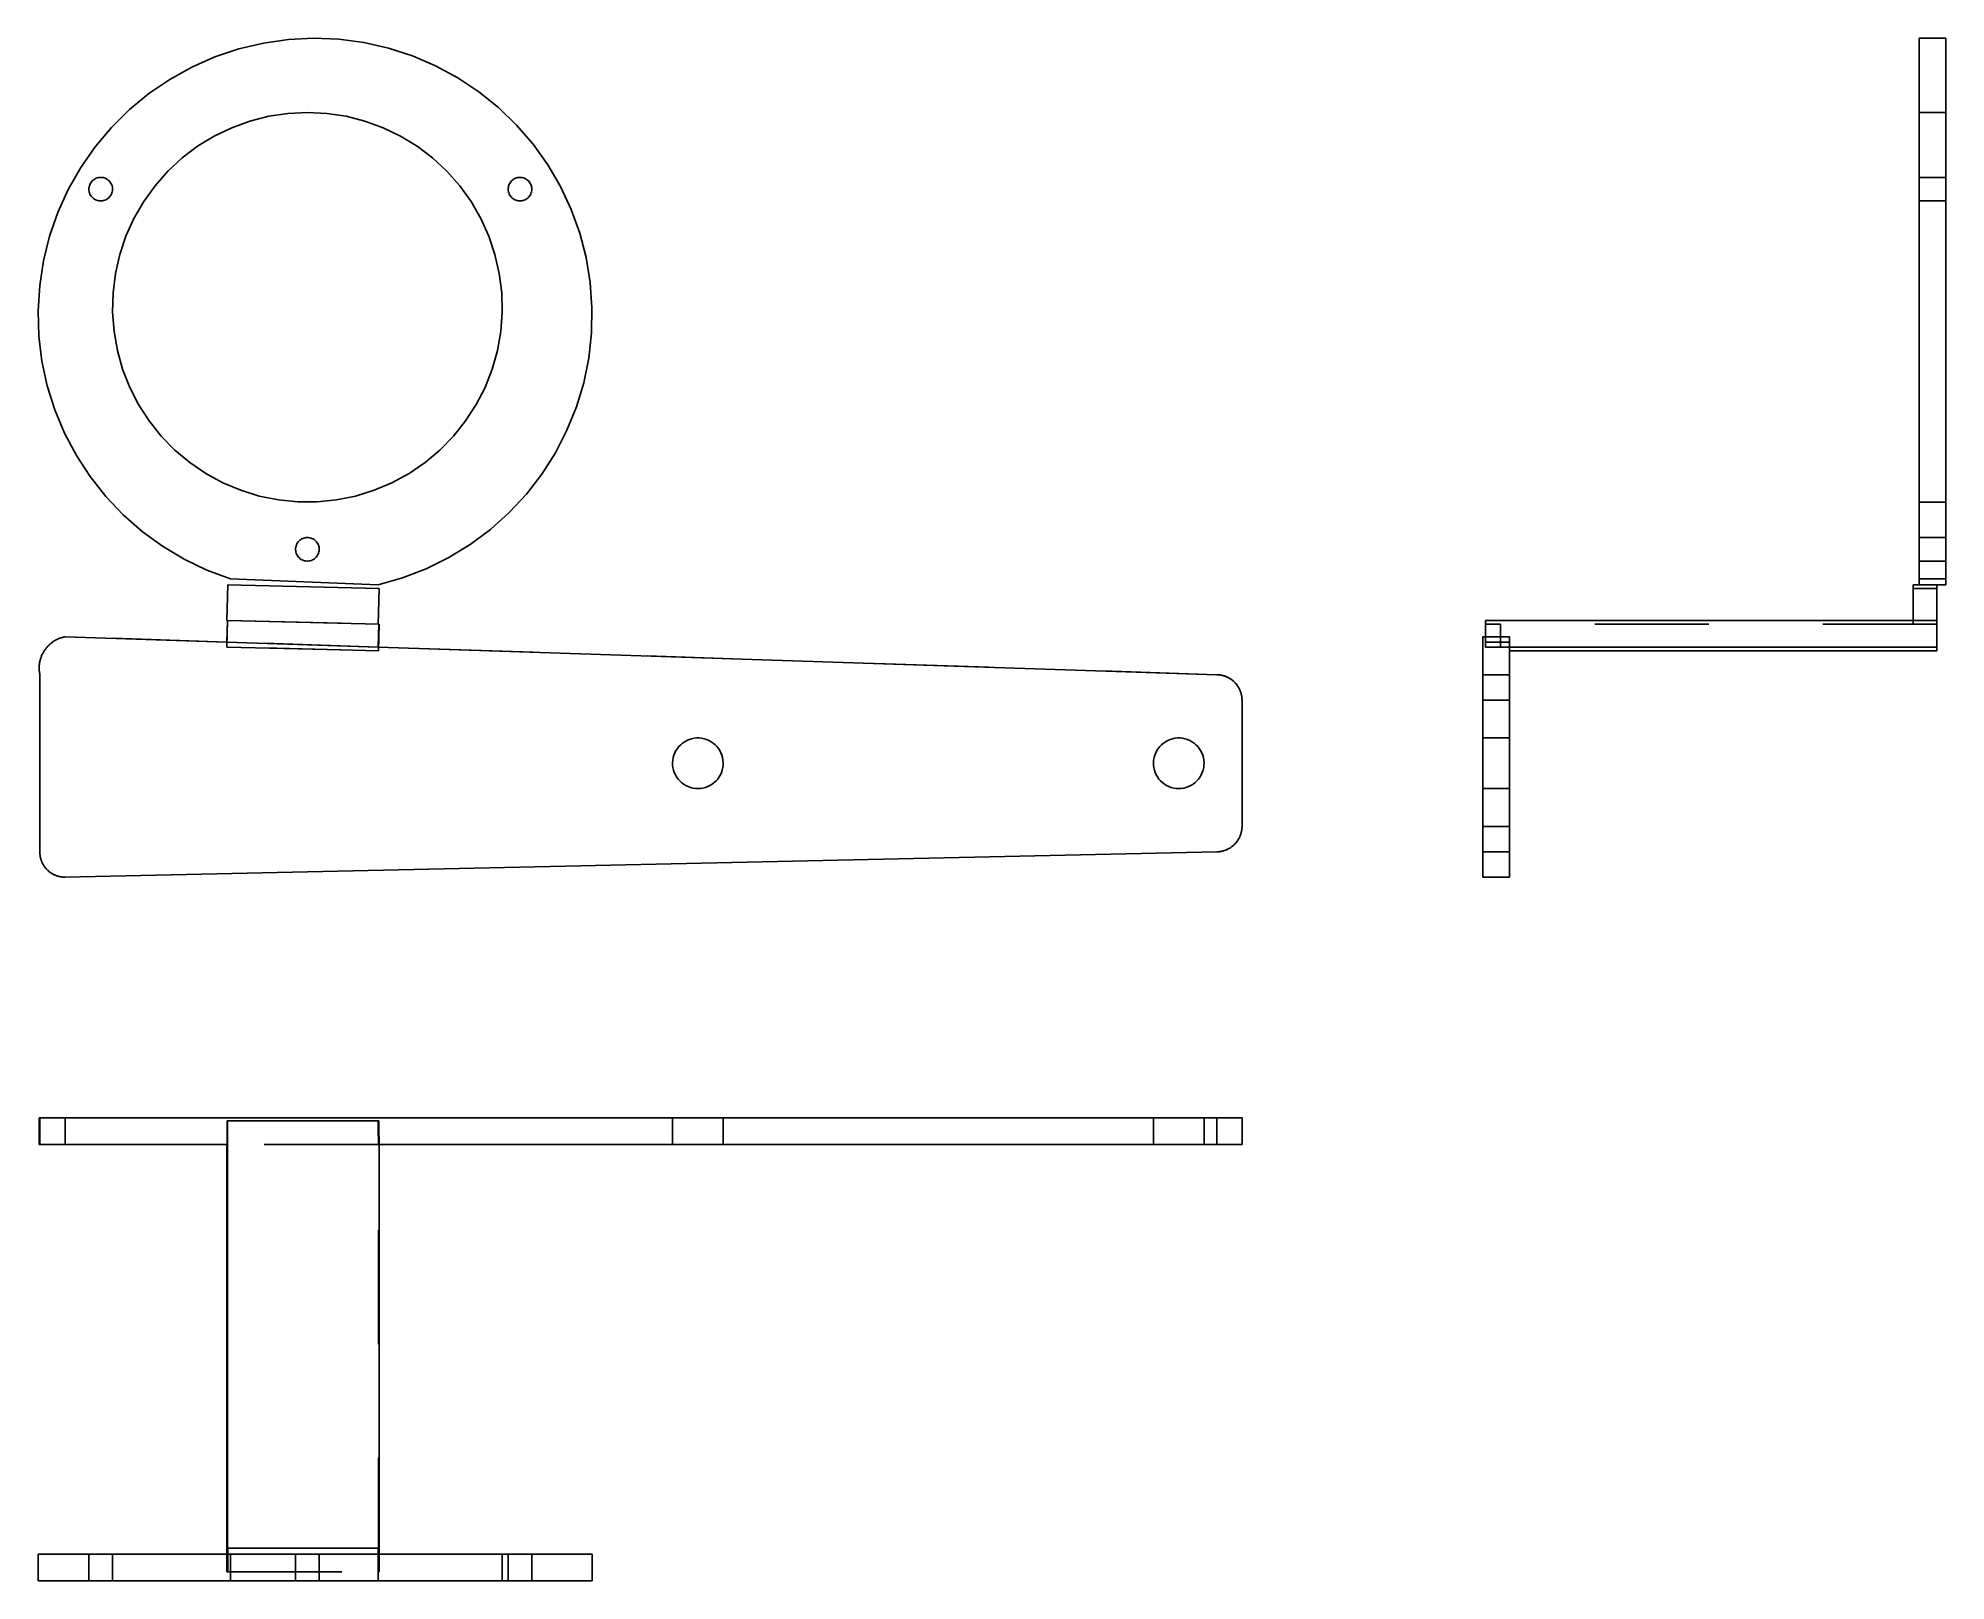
# Model space of a CAD drawing. Extents: x 0 to 1.67, y 0 to 1.35.
import ezdxf

# ---------------------------------------------------------------- set-up
doc = ezdxf.new("R2010")
doc.units = 0
doc.linetypes.add('HIDDEN', pattern=[0.052811, 0.035225, -0.017586])
for name, color, linetype in [('FRONT', 7, 'CONTINUOUS'), ('FRONT_HID', 7, 'HIDDEN'), ('LEFT', 7, 'CONTINUOUS'), ('LEFT_HID', 7, 'HIDDEN'), ('TOP', 7, 'CONTINUOUS'), ('TOP_HID', 7, 'HIDDEN')]:
    doc.layers.add(name, color=color, linetype=linetype)

msp = doc.modelspace()

# ---------------------------------------------------------------- linework, layer by layer
at = {"layer": 'FRONT'}
for p, q in [((0.155047, 1.337222), (0.176035, 1.344287)), ((0.176035, 1.344287), (0.19758, 1.349411)), ((0.19758, 1.349411), (0.219501, 1.352553)), ((0.219501, 1.352553), (0.241617, 1.353686)), ((0.241617, 1.353686), (0.263745, 1.352801)), ((0.263745, 1.352801), (0.285701, 1.349905)), ((0.285701, 1.349905), (0.307301, 1.345022)), ((0.307301, 1.345022), (0.328367, 1.338193)), ((0.115429, 1.317524), (0.134788, 1.328277)), ((0.134788, 1.328277), (0.155047, 1.337222)), ((0.328367, 1.338193), (0.348725, 1.329475)), ((0.348725, 1.329475), (0.368204, 1.31894)), ((0.097128, 1.305053), (0.115429, 1.317524)), ((0.368204, 1.31894), (0.386643, 1.306675)), ((0.386643, 1.306675), (0.403889, 1.292783)), ((0.064303, 1.275387), (0.080039, 1.290969)), ((0.080039, 1.290969), (0.097128, 1.305053)), ((0.403889, 1.292783), (0.419798, 1.277378)), ((0.050051, 1.258437), (0.064303, 1.275387)), ((0.154441, 1.267726), (0.169798, 1.275122)), ((0.169798, 1.275122), (0.185814, 1.280951)), ((0.185814, 1.280951), (0.202332, 1.285157)), ((0.202332, 1.285157), (0.219186, 1.287697)), ((0.219186, 1.287697), (0.236209, 1.288547)), ((0.236209, 1.288547), (0.253232, 1.287697)), ((0.253232, 1.287697), (0.270086, 1.285157)), ((0.270086, 1.285157), (0.286603, 1.280951)), ((0.286603, 1.280951), (0.30262, 1.275122)), ((0.30262, 1.275122), (0.317976, 1.267726)), ((0.419798, 1.277378), (0.43424, 1.260589)), ((0.037401, 1.24026), (0.050051, 1.258437)), ((0.126311, 1.248547), (0.139898, 1.258839)), ((0.139898, 1.258839), (0.154441, 1.267726)), ((0.317976, 1.267726), (0.33252, 1.258839)), ((0.33252, 1.258839), (0.346106, 1.248547)), ((0.43424, 1.260589), (0.447092, 1.242555)), ((0.026458, 1.221007), (0.037401, 1.24026)), ((0.113817, 1.236954), (0.126311, 1.248547)), ((0.346106, 1.248547), (0.358601, 1.236954)), ((0.447092, 1.242555), (0.45825, 1.223426)), ((0.044518, 1.220937), (0.044544, 1.221969)), ((0.044544, 1.221969), (0.044672, 1.222994)), ((0.044672, 1.222994), (0.044902, 1.224001)), ((0.044902, 1.224001), (0.045231, 1.22498)), ((0.045231, 1.22498), (0.045656, 1.225922)), ((0.045656, 1.225922), (0.046172, 1.226817)), ((0.046172, 1.226817), (0.046775, 1.227655)), ((0.046775, 1.227655), (0.047459, 1.22843)), ((0.047459, 1.22843), (0.048216, 1.229133)), ((0.048216, 1.229133), (0.049039, 1.229756)), ((0.049039, 1.229756), (0.049921, 1.230295)), ((0.049921, 1.230295), (0.050852, 1.230743)), ((0.050852, 1.230743), (0.051822, 1.231096)), ((0.051822, 1.231096), (0.052823, 1.231351)), ((0.052823, 1.231351), (0.053845, 1.231505)), ((0.053845, 1.231505), (0.054876, 1.231557)), ((0.054876, 1.231557), (0.055908, 1.231505)), ((0.055908, 1.231505), (0.05693, 1.231351)), ((0.05693, 1.231351), (0.057931, 1.231096)), ((0.057931, 1.231096), (0.058901, 1.230743)), ((0.058901, 1.230743), (0.059832, 1.230295)), ((0.059832, 1.230295), (0.060713, 1.229756)), ((0.060713, 1.229756), (0.061537, 1.229133)), ((0.061537, 1.229133), (0.062294, 1.22843)), ((0.062294, 1.22843), (0.062978, 1.227655)), ((0.062978, 1.227655), (0.063581, 1.226817)), ((0.063581, 1.226817), (0.064097, 1.225922)), ((0.064097, 1.225922), (0.064522, 1.22498)), ((0.064522, 1.22498), (0.064851, 1.224001)), ((0.064851, 1.224001), (0.065081, 1.222994)), ((0.065081, 1.222994), (0.065209, 1.221969)), ((0.065209, 1.221969), (0.065235, 1.220937)), ((0.092589, 1.210336), (0.102539, 1.224175)), ((0.102539, 1.224175), (0.113817, 1.236954)), ((0.358601, 1.236954), (0.369879, 1.224175)), ((0.369879, 1.224175), (0.379828, 1.210336)), ((0.412363, 1.220937), (0.412389, 1.221969)), ((0.412389, 1.221969), (0.412517, 1.222994)), ((0.412517, 1.222994), (0.412747, 1.224001)), ((0.412747, 1.224001), (0.413076, 1.22498)), ((0.413076, 1.22498), (0.413501, 1.225922)), ((0.413501, 1.225922), (0.414018, 1.226817)), ((0.414018, 1.226817), (0.414621, 1.227655)), ((0.414621, 1.227655), (0.415304, 1.22843)), ((0.415304, 1.22843), (0.416061, 1.229133)), ((0.416061, 1.229133), (0.416885, 1.229756)), ((0.416885, 1.229756), (0.417766, 1.230295)), ((0.417766, 1.230295), (0.418697, 1.230743)), ((0.418697, 1.230743), (0.419668, 1.231096)), ((0.419668, 1.231096), (0.420669, 1.231351)), ((0.420669, 1.231351), (0.42169, 1.231505)), ((0.42169, 1.231505), (0.422722, 1.231557)), ((0.422722, 1.231557), (0.423754, 1.231505)), ((0.423754, 1.231505), (0.424775, 1.231351)), ((0.424775, 1.231351), (0.425776, 1.231096)), ((0.425776, 1.231096), (0.426747, 1.230743)), ((0.426747, 1.230743), (0.427677, 1.230295)), ((0.427677, 1.230295), (0.428559, 1.229756)), ((0.428559, 1.229756), (0.429382, 1.229133)), ((0.429382, 1.229133), (0.43014, 1.22843)), ((0.43014, 1.22843), (0.430823, 1.227655)), ((0.430823, 1.227655), (0.431426, 1.226817)), ((0.431426, 1.226817), (0.431943, 1.225922)), ((0.431943, 1.225922), (0.432367, 1.22498)), ((0.432367, 1.22498), (0.432696, 1.224001)), ((0.432696, 1.224001), (0.432926, 1.222994)), ((0.432926, 1.222994), (0.433055, 1.221969)), ((0.433055, 1.221969), (0.43308, 1.220937)), ((0.45825, 1.223426), (0.46762, 1.20336)), ((0.017314, 1.200837), (0.026458, 1.221007)), ((0.044595, 1.219906), (0.044518, 1.220937)), ((0.044774, 1.218889), (0.044595, 1.219906)), ((0.045054, 1.217895), (0.044774, 1.218889)), ((0.045432, 1.216933), (0.045054, 1.217895)), ((0.045903, 1.216014), (0.045432, 1.216933)), ((0.046463, 1.215146), (0.045903, 1.216014)), ((0.047107, 1.214339), (0.046463, 1.215146)), ((0.047829, 1.213599), (0.047107, 1.214339)), ((0.04862, 1.212935), (0.047829, 1.213599)), ((0.049473, 1.212353), (0.04862, 1.212935)), ((0.050381, 1.211859), (0.049473, 1.212353)), ((0.051332, 1.211458), (0.050381, 1.211859)), ((0.05232, 1.211153), (0.051332, 1.211458)), ((0.053332, 1.210949), (0.05232, 1.211153)), ((0.05436, 1.210846), (0.053332, 1.210949)), ((0.055393, 1.210846), (0.05436, 1.210846)), ((0.056421, 1.210949), (0.055393, 1.210846)), ((0.057433, 1.211153), (0.056421, 1.210949)), ((0.05842, 1.211458), (0.057433, 1.211153)), ((0.059372, 1.211859), (0.05842, 1.211458)), ((0.060279, 1.212353), (0.059372, 1.211859)), ((0.061133, 1.212935), (0.060279, 1.212353)), ((0.061924, 1.213599), (0.061133, 1.212935)), ((0.062646, 1.214339), (0.061924, 1.213599)), ((0.06329, 1.215146), (0.062646, 1.214339)), ((0.06385, 1.216014), (0.06329, 1.215146)), ((0.064321, 1.216933), (0.06385, 1.216014)), ((0.064699, 1.217895), (0.064321, 1.216933)), ((0.064978, 1.218889), (0.064699, 1.217895)), ((0.065158, 1.219906), (0.064978, 1.218889)), ((0.065235, 1.220937), (0.065158, 1.219906)), ((0.084067, 1.195575), (0.092589, 1.210336)), ((0.379828, 1.210336), (0.38835, 1.195575)), ((0.41244, 1.219906), (0.412363, 1.220937)), ((0.41262, 1.218889), (0.41244, 1.219906)), ((0.4129, 1.217895), (0.41262, 1.218889)), ((0.413277, 1.216933), (0.4129, 1.217895)), ((0.413748, 1.216014), (0.413277, 1.216933)), ((0.414309, 1.215146), (0.413748, 1.216014)), ((0.414953, 1.214339), (0.414309, 1.215146)), ((0.415674, 1.213599), (0.414953, 1.214339)), ((0.416465, 1.212935), (0.415674, 1.213599)), ((0.417319, 1.212353), (0.416465, 1.212935)), ((0.418226, 1.211859), (0.417319, 1.212353)), ((0.419178, 1.211458), (0.418226, 1.211859)), ((0.420165, 1.211153), (0.419178, 1.211458)), ((0.421177, 1.210949), (0.420165, 1.211153)), ((0.422205, 1.210846), (0.421177, 1.210949)), ((0.423238, 1.210846), (0.422205, 1.210846)), ((0.424266, 1.210949), (0.423238, 1.210846)), ((0.425279, 1.211153), (0.424266, 1.210949)), ((0.426266, 1.211458), (0.425279, 1.211153)), ((0.427218, 1.211859), (0.426266, 1.211458)), ((0.428125, 1.212353), (0.427218, 1.211859)), ((0.428978, 1.212935), (0.428125, 1.212353)), ((0.42977, 1.213599), (0.428978, 1.212935)), ((0.430491, 1.214339), (0.42977, 1.213599)), ((0.431135, 1.215146), (0.430491, 1.214339)), ((0.431695, 1.216014), (0.431135, 1.215146)), ((0.432167, 1.216933), (0.431695, 1.216014)), ((0.432544, 1.217895), (0.432167, 1.216933)), ((0.432824, 1.218889), (0.432544, 1.217895)), ((0.433003, 1.219906), (0.432824, 1.218889)), ((0.43308, 1.220937), (0.433003, 1.219906)), ((0.010043, 1.179919), (0.017314, 1.200837)), ((0.077057, 1.180039), (0.084067, 1.195575)), ((0.38835, 1.195575), (0.395361, 1.180039)), ((0.46762, 1.20336), (0.475124, 1.182525)), ((0.004707, 1.158426), (0.010043, 1.179919)), ((0.071628, 1.163882), (0.077057, 1.180039)), ((0.395361, 1.180039), (0.400789, 1.163882)), ((0.475124, 1.182525), (0.4807, 1.161093)), ((0.00135, 1.136537), (0.004707, 1.158426)), ((0.067836, 1.147265), (0.071628, 1.163882)), ((0.400789, 1.163882), (0.404582, 1.147265)), ((0.4807, 1.161093), (0.484303, 1.139242)), ((0.065716, 1.130353), (0.067836, 1.147265)), ((0.404582, 1.147265), (0.406701, 1.130353)), ((0.484303, 1.139242), (0.485901, 1.117155)), ((0, 1.114432), (0.00135, 1.136537)), ((0.065291, 1.113314), (0.065716, 1.130353)), ((0.406701, 1.130353), (0.407126, 1.113314)), ((0.000667, 1.092297), (0, 1.114432)), ((0.066565, 1.096317), (0.065291, 1.113314)), ((0.407126, 1.113314), (0.405852, 1.096317)), ((0.485901, 1.117155), (0.485481, 1.095013)), ((0.003347, 1.070314), (0.000667, 1.092297)), ((0.069525, 1.079532), (0.066565, 1.096317)), ((0.405852, 1.096317), (0.402892, 1.079532)), ((0.485481, 1.095013), (0.483048, 1.073002)), ((0.074141, 1.063125), (0.069525, 1.079532)), ((0.402892, 1.079532), (0.398276, 1.063125)), ((0.483048, 1.073002), (0.478621, 1.051303)), ((0.008017, 1.048667), (0.003347, 1.070314)), ((0.080368, 1.047259), (0.074141, 1.063125)), ((0.398276, 1.063125), (0.392049, 1.047259)), ((0.014639, 1.027534), (0.008017, 1.048667)), ((0.088144, 1.032091), (0.080368, 1.047259)), ((0.392049, 1.047259), (0.384273, 1.032091)), ((0.478621, 1.051303), (0.472237, 1.030098)), ((0.023156, 1.007092), (0.014639, 1.027534)), ((0.097391, 1.017774), (0.088144, 1.032091)), ((0.384273, 1.032091), (0.375026, 1.017774)), ((0.472237, 1.030098), (0.463949, 1.009562)), ((0.033499, 0.987511), (0.023156, 1.007092)), ((0.108018, 1.004448), (0.097391, 1.017774)), ((0.119919, 0.992246), (0.108018, 1.004448)), ((0.364399, 1.004448), (0.352498, 0.992246)), ((0.375026, 1.017774), (0.364399, 1.004448)), ((0.463949, 1.009562), (0.453826, 0.989866)), ((0.045582, 0.968952), (0.033499, 0.987511)), ((0.132976, 0.98129), (0.119919, 0.992246)), ((0.352498, 0.992246), (0.339441, 0.98129)), ((0.453826, 0.989866), (0.441951, 0.971173)), ((0.147059, 0.971689), (0.132976, 0.98129)), ((0.162027, 0.963537), (0.147059, 0.971689)), ((0.325359, 0.971689), (0.31039, 0.963537)), ((0.339441, 0.98129), (0.325359, 0.971689)), ((0.441951, 0.971173), (0.428425, 0.953638)), ((0.059304, 0.95157), (0.045582, 0.968952)), ((0.177733, 0.956917), (0.162027, 0.963537)), ((0.19402, 0.951893), (0.177733, 0.956917)), ((0.294684, 0.956917), (0.278397, 0.951893)), ((0.31039, 0.963537), (0.294684, 0.956917)), ((0.074552, 0.93551), (0.059304, 0.95157)), ((0.210727, 0.948516), (0.19402, 0.951893)), ((0.227687, 0.946819), (0.210727, 0.948516)), ((0.244731, 0.946819), (0.227687, 0.946819)), ((0.26169, 0.948516), (0.244731, 0.946819)), ((0.278397, 0.951893), (0.26169, 0.948516)), ((0.413358, 0.937408), (0.396876, 0.922617)), ((0.428425, 0.953638), (0.413358, 0.937408)), ((0.091198, 0.920904), (0.074552, 0.93551)), ((0.109105, 0.907875), (0.091198, 0.920904)), ((0.396876, 0.922617), (0.379117, 0.909388)), ((0.128124, 0.89653), (0.109105, 0.907875)), ((0.22585, 0.9049), (0.225876, 0.905933)), ((0.225927, 0.90387), (0.22585, 0.9049)), ((0.225876, 0.905933), (0.226004, 0.906958)), ((0.226107, 0.902853), (0.225927, 0.90387)), ((0.226004, 0.906958), (0.226234, 0.907965)), ((0.226234, 0.907965), (0.226563, 0.908944)), ((0.226563, 0.908944), (0.226988, 0.909886)), ((0.226988, 0.909886), (0.227504, 0.91078)), ((0.227504, 0.91078), (0.228107, 0.911619)), ((0.228107, 0.911619), (0.228791, 0.912394)), ((0.228791, 0.912394), (0.229548, 0.913096)), ((0.229548, 0.913096), (0.230372, 0.91372)), ((0.230372, 0.91372), (0.231253, 0.914259)), ((0.231253, 0.914259), (0.232184, 0.914707)), ((0.232184, 0.914707), (0.233154, 0.91506)), ((0.233154, 0.91506), (0.234156, 0.915315)), ((0.234156, 0.915315), (0.235177, 0.915469)), ((0.235177, 0.915469), (0.236209, 0.915521)), ((0.236209, 0.915521), (0.23724, 0.915469)), ((0.23724, 0.915469), (0.238262, 0.915315)), ((0.238262, 0.915315), (0.239263, 0.91506)), ((0.239263, 0.91506), (0.240234, 0.914707)), ((0.240234, 0.914707), (0.241164, 0.914259)), ((0.241164, 0.914259), (0.242046, 0.91372)), ((0.242046, 0.91372), (0.242869, 0.913096)), ((0.242869, 0.913096), (0.243626, 0.912394)), ((0.243626, 0.912394), (0.24431, 0.911619)), ((0.24431, 0.911619), (0.244913, 0.91078)), ((0.244913, 0.91078), (0.245429, 0.909886)), ((0.245429, 0.909886), (0.245854, 0.908944)), ((0.245854, 0.908944), (0.246183, 0.907965)), ((0.246183, 0.907965), (0.246413, 0.906958)), ((0.24649, 0.90387), (0.246311, 0.902853)), ((0.246413, 0.906958), (0.246542, 0.905933)), ((0.246567, 0.9049), (0.24649, 0.90387)), ((0.246542, 0.905933), (0.246567, 0.9049)), ((0.379117, 0.909388), (0.360226, 0.89783)), ((0.148096, 0.886963), (0.128124, 0.89653)), ((0.226386, 0.901859), (0.226107, 0.902853)), ((0.226764, 0.900897), (0.226386, 0.901859)), ((0.227235, 0.899978), (0.226764, 0.900897)), ((0.227795, 0.89911), (0.227235, 0.899978)), ((0.22844, 0.898302), (0.227795, 0.89911)), ((0.229161, 0.897563), (0.22844, 0.898302)), ((0.229952, 0.896899), (0.229161, 0.897563)), ((0.230806, 0.896317), (0.229952, 0.896899)), ((0.231713, 0.895823), (0.230806, 0.896317)), ((0.232665, 0.895422), (0.231713, 0.895823)), ((0.233652, 0.895117), (0.232665, 0.895422)), ((0.234664, 0.894913), (0.233652, 0.895117)), ((0.235692, 0.89481), (0.234664, 0.894913)), ((0.236725, 0.89481), (0.235692, 0.89481)), ((0.237753, 0.894913), (0.236725, 0.89481)), ((0.238766, 0.895117), (0.237753, 0.894913)), ((0.239753, 0.895422), (0.238766, 0.895117)), ((0.240705, 0.895823), (0.239753, 0.895422)), ((0.241612, 0.896317), (0.240705, 0.895823)), ((0.242465, 0.896899), (0.241612, 0.896317)), ((0.243257, 0.897563), (0.242465, 0.896899)), ((0.243978, 0.898302), (0.243257, 0.897563)), ((0.244622, 0.89911), (0.243978, 0.898302)), ((0.245182, 0.899978), (0.244622, 0.89911)), ((0.245654, 0.900897), (0.245182, 0.899978)), ((0.246031, 0.901859), (0.245654, 0.900897)), ((0.246311, 0.902853), (0.246031, 0.901859)), ((0.340362, 0.88804), (0.31969, 0.880099)), ((0.360226, 0.89783), (0.340362, 0.88804)), ((0.168857, 0.879254), (0.148096, 0.886963)), ((0.165567, 0.842823), (0.166334, 0.874064)), ((0.299107, 0.870804), (0.166334, 0.874064)), ((0.29838, 0.874073), (0.168857, 0.879254)), ((0.29834, 0.839571), (0.299107, 0.870804)), ((0.31969, 0.880099), (0.29838, 0.874073)), ((0.166142, 0.842809), (0.165567, 0.842823)), ((0.165674, 0.823752), (0.166142, 0.842816)), ((0.298915, 0.839557), (0.166142, 0.842816)), ((0.298419, 0.819375), (0.298915, 0.839557)), ((0.298584, 0.81937), (0.299079, 0.839553)), ((0.299079, 0.839553), (0.298915, 0.839557)), ((0.008935, 0.820571), (0.008445, 0.82006)), ((0.009439, 0.821069), (0.008935, 0.820571)), ((0.009954, 0.821554), (0.009439, 0.821069)), ((0.010482, 0.822026), (0.009954, 0.821554)), ((0.011022, 0.822485), (0.010482, 0.822026)), ((0.011573, 0.822929), (0.011022, 0.822485)), ((0.012135, 0.82336), (0.011573, 0.822929)), ((0.012708, 0.823776), (0.012135, 0.82336)), ((0.013291, 0.824178), (0.012708, 0.823776)), ((0.013885, 0.824564), (0.013291, 0.824178)), ((0.014487, 0.824936), (0.013885, 0.824564)), ((0.015099, 0.825292), (0.014487, 0.824936)), ((0.01572, 0.825632), (0.015099, 0.825292)), ((0.01635, 0.825957), (0.01572, 0.825632)), ((0.016987, 0.826266), (0.01635, 0.825957)), ((0.017632, 0.826558), (0.016987, 0.826266)), ((0.018284, 0.826834), (0.017632, 0.826558)), ((0.018943, 0.827093), (0.018284, 0.826834)), ((0.019608, 0.827336), (0.018943, 0.827093)), ((0.020279, 0.827562), (0.019608, 0.827336)), ((0.020956, 0.82777), (0.020279, 0.827562)), ((0.021637, 0.827962), (0.020956, 0.82777)), ((0.022324, 0.828136), (0.021637, 0.827962)), ((0.023014, 0.828293), (0.022324, 0.828136)), ((0.023709, 0.828432), (0.023014, 0.828293)), ((1.033988, 0.795126), (0.023709, 0.828432)), ((0.001016, 0.803576), (0.000959, 0.802871)), ((0.001092, 0.804281), (0.001016, 0.803576)), ((0.001185, 0.804982), (0.001092, 0.804281)), ((0.001296, 0.805682), (0.001185, 0.804982)), ((0.001425, 0.806378), (0.001296, 0.805682)), ((0.001571, 0.807071), (0.001425, 0.806378)), ((0.001735, 0.80776), (0.001571, 0.807071)), ((0.001916, 0.808444), (0.001735, 0.80776)), ((0.002115, 0.809124), (0.001916, 0.808444)), ((0.002331, 0.809798), (0.002115, 0.809124)), ((0.002563, 0.810467), (0.002331, 0.809798)), ((0.002813, 0.81113), (0.002563, 0.810467)), ((0.003079, 0.811786), (0.002813, 0.81113)), ((0.003362, 0.812435), (0.003079, 0.811786)), ((0.003661, 0.813077), (0.003362, 0.812435)), ((0.003976, 0.813711), (0.003661, 0.813077)), ((0.004307, 0.814337), (0.003976, 0.813711)), ((0.004654, 0.814954), (0.004307, 0.814337)), ((0.005017, 0.815563), (0.004654, 0.814954)), ((0.005394, 0.816162), (0.005017, 0.815563)), ((0.005787, 0.816751), (0.005394, 0.816162)), ((0.006195, 0.81733), (0.005787, 0.816751)), ((0.006617, 0.817898), (0.006195, 0.81733)), ((0.007053, 0.818456), (0.006617, 0.817898)), ((0.007503, 0.819002), (0.007053, 0.818456)), ((0.007967, 0.819537), (0.007503, 0.819002)), ((0.008445, 0.82006), (0.007967, 0.819537)), ((0.000897, 0.801456), (0.000893, 0.800748)), ((0.000893, 0.800748), (0.000907, 0.80004)), ((0.000919, 0.802164), (0.000897, 0.801456)), ((0.000907, 0.80004), (0.000939, 0.799333)), ((0.000959, 0.802871), (0.000919, 0.802164)), ((0.000939, 0.799333), (0.000989, 0.798626)), ((0.000989, 0.798626), (0.001056, 0.797921)), ((0.001056, 0.797921), (0.001142, 0.797218)), ((0.001142, 0.797218), (0.001245, 0.796518)), ((0.001245, 0.796518), (0.001366, 0.79582)), ((0.001366, 0.79582), (0.001505, 0.795126)), ((0.001505, 0.795126), (0.001505, 0.639698)), ((1.03454, 0.795112), (1.033988, 0.795126)), ((1.035091, 0.795085), (1.03454, 0.795112)), ((1.035641, 0.795045), (1.035091, 0.795085)), ((1.03619, 0.794991), (1.035641, 0.795045)), ((1.036738, 0.794923), (1.03619, 0.794991)), ((1.037284, 0.794842), (1.036738, 0.794923)), ((1.037827, 0.794748), (1.037284, 0.794842)), ((1.038369, 0.79464), (1.037827, 0.794748)), ((1.038907, 0.794519), (1.038369, 0.79464)), ((1.039442, 0.794385), (1.038907, 0.794519)), ((1.039974, 0.794238), (1.039442, 0.794385)), ((1.040502, 0.794078), (1.039974, 0.794238)), ((1.041026, 0.793905), (1.040502, 0.794078)), ((1.041545, 0.793719), (1.041026, 0.793905)), ((1.04206, 0.79352), (1.041545, 0.793719)), ((1.04257, 0.793309), (1.04206, 0.79352)), ((1.043074, 0.793085), (1.04257, 0.793309)), ((1.043573, 0.79285), (1.043074, 0.793085)), ((1.044066, 0.792601), (1.043573, 0.79285)), ((1.044553, 0.792341), (1.044066, 0.792601)), ((1.045033, 0.792069), (1.044553, 0.792341)), ((1.045506, 0.791786), (1.045033, 0.792069)), ((1.045972, 0.791491), (1.045506, 0.791786)), ((1.046431, 0.791184), (1.045972, 0.791491)), ((1.046882, 0.790866), (1.046431, 0.791184)), ((1.047325, 0.790538), (1.046882, 0.790866)), ((1.04776, 0.790198), (1.047325, 0.790538)), ((1.048187, 0.789848), (1.04776, 0.790198)), ((1.048605, 0.789488), (1.048187, 0.789848)), ((1.049013, 0.789117), (1.048605, 0.789488)), ((1.049413, 0.788737), (1.049013, 0.789117)), ((1.049803, 0.788347), (1.049413, 0.788737)), ((1.050184, 0.787947), (1.049803, 0.788347)), ((1.050554, 0.787538), (1.050184, 0.787947)), ((1.050915, 0.78712), (1.050554, 0.787538)), ((1.051265, 0.786694), (1.050915, 0.78712)), ((1.051604, 0.786259), (1.051265, 0.786694)), ((1.051933, 0.785816), (1.051604, 0.786259)), ((1.05225, 0.785364), (1.051933, 0.785816)), ((1.052557, 0.784906), (1.05225, 0.785364)), ((1.052852, 0.78444), (1.052557, 0.784906)), ((1.053136, 0.783966), (1.052852, 0.78444)), ((1.053408, 0.783486), (1.053136, 0.783966)), ((1.053668, 0.783), (1.053408, 0.783486)), ((1.053916, 0.782507), (1.053668, 0.783)), ((1.054152, 0.782008), (1.053916, 0.782507)), ((1.054375, 0.781504), (1.054152, 0.782008)), ((1.054587, 0.780994), (1.054375, 0.781504)), ((1.054785, 0.780479), (1.054587, 0.780994)), ((1.054971, 0.779959), (1.054785, 0.780479)), ((1.055144, 0.779436), (1.054971, 0.779959)), ((1.055304, 0.778908), (1.055144, 0.779436)), ((1.055451, 0.778376), (1.055304, 0.778908)), ((1.055586, 0.777841), (1.055451, 0.778376)), ((1.055706, 0.777302), (1.055586, 0.777841)), ((1.055814, 0.776761), (1.055706, 0.777302)), ((1.055908, 0.776217), (1.055814, 0.776761)), ((1.055989, 0.775672), (1.055908, 0.776217)), ((1.056057, 0.775124), (1.055989, 0.775672)), ((1.056111, 0.774575), (1.056057, 0.775124)), ((1.056152, 0.774025), (1.056111, 0.774575)), ((1.056179, 0.773473), (1.056152, 0.774025)), ((1.056192, 0.772922), (1.056179, 0.773473)), ((1.056192, 0.661902), (1.056192, 0.772922)), ((0.569173, 0.737417), (0.567229, 0.736358)), ((0.571213, 0.738277), (0.569173, 0.737417)), ((0.573328, 0.738929), (0.571213, 0.738277)), ((0.575498, 0.739368), (0.573328, 0.738929)), ((0.577701, 0.739588), (0.575498, 0.739368)), ((0.579914, 0.739588), (0.577701, 0.739588)), ((0.582117, 0.739368), (0.579914, 0.739588)), ((0.584286, 0.738929), (0.582117, 0.739368)), ((0.586402, 0.738277), (0.584286, 0.738929)), ((0.588441, 0.737417), (0.586402, 0.738277)), ((0.590385, 0.736358), (0.588441, 0.737417)), ((0.991048, 0.737417), (0.989104, 0.736358)), ((0.993088, 0.738277), (0.991048, 0.737417)), ((0.995203, 0.738929), (0.993088, 0.738277)), ((0.997373, 0.739368), (0.995203, 0.738929)), ((0.999576, 0.739588), (0.997373, 0.739368)), ((1.001789, 0.739588), (0.999576, 0.739588)), ((1.003992, 0.739368), (1.001789, 0.739588)), ((1.006161, 0.738929), (1.003992, 0.739368)), ((1.008277, 0.738277), (1.006161, 0.738929)), ((1.010316, 0.737417), (1.008277, 0.738277)), ((1.01226, 0.736358), (1.010316, 0.737417)), ((0.556776, 0.720173), (0.55661, 0.717966)), ((0.55716, 0.722353), (0.556776, 0.720173)), ((0.55776, 0.724484), (0.55716, 0.722353)), ((0.558568, 0.726544), (0.55776, 0.724484)), ((0.559578, 0.728514), (0.558568, 0.726544)), ((0.560779, 0.730373), (0.559578, 0.728514)), ((0.562159, 0.732104), (0.560779, 0.730373)), ((0.563705, 0.733689), (0.562159, 0.732104)), ((0.565401, 0.735111), (0.563705, 0.733689)), ((0.567229, 0.736358), (0.565401, 0.735111)), ((0.592214, 0.735111), (0.590385, 0.736358)), ((0.59391, 0.733689), (0.592214, 0.735111)), ((0.595455, 0.732104), (0.59391, 0.733689)), ((0.596836, 0.730373), (0.595455, 0.732104)), ((0.598037, 0.728514), (0.596836, 0.730373)), ((0.599046, 0.726544), (0.598037, 0.728514)), ((0.599855, 0.724484), (0.599046, 0.726544)), ((0.600455, 0.722353), (0.599855, 0.724484)), ((0.600839, 0.720173), (0.600455, 0.722353)), ((0.601004, 0.717966), (0.600839, 0.720173)), ((0.978651, 0.720173), (0.978485, 0.717966)), ((0.979035, 0.722353), (0.978651, 0.720173)), ((0.979635, 0.724484), (0.979035, 0.722353)), ((0.980443, 0.726544), (0.979635, 0.724484)), ((0.981453, 0.728514), (0.980443, 0.726544)), ((0.982654, 0.730373), (0.981453, 0.728514)), ((0.984034, 0.732104), (0.982654, 0.730373)), ((0.98558, 0.733689), (0.984034, 0.732104)), ((0.987276, 0.735111), (0.98558, 0.733689)), ((0.989104, 0.736358), (0.987276, 0.735111)), ((1.014089, 0.735111), (1.01226, 0.736358)), ((1.015785, 0.733689), (1.014089, 0.735111)), ((1.01733, 0.732104), (1.015785, 0.733689)), ((1.018711, 0.730373), (1.01733, 0.732104)), ((1.019912, 0.728514), (1.018711, 0.730373)), ((1.020921, 0.726544), (1.019912, 0.728514)), ((1.02173, 0.724484), (1.020921, 0.726544)), ((1.02233, 0.722353), (1.02173, 0.724484)), ((1.022714, 0.720173), (1.02233, 0.722353)), ((1.022879, 0.717966), (1.022714, 0.720173)), ((0.55661, 0.717966), (0.556665, 0.715753)), ((0.556665, 0.715753), (0.556941, 0.713556)), ((0.556941, 0.713556), (0.557433, 0.711398)), ((0.557433, 0.711398), (0.558138, 0.7093)), ((0.558138, 0.7093), (0.559049, 0.707282)), ((0.559049, 0.707282), (0.560155, 0.705365)), ((0.560155, 0.705365), (0.561448, 0.703568)), ((0.561448, 0.703568), (0.562912, 0.701908)), ((0.594702, 0.701908), (0.596167, 0.703568)), ((0.596167, 0.703568), (0.597459, 0.705365)), ((0.597459, 0.705365), (0.598566, 0.707282)), ((0.598566, 0.707282), (0.599476, 0.7093)), ((0.599476, 0.7093), (0.600181, 0.711398)), ((0.600181, 0.711398), (0.600674, 0.713556)), ((0.600674, 0.713556), (0.600949, 0.715753)), ((0.600949, 0.715753), (0.601004, 0.717966)), ((0.978485, 0.717966), (0.97854, 0.715753)), ((0.97854, 0.715753), (0.978816, 0.713556)), ((0.978816, 0.713556), (0.979308, 0.711398)), ((0.979308, 0.711398), (0.980013, 0.7093)), ((0.980013, 0.7093), (0.980924, 0.707282)), ((0.980924, 0.707282), (0.98203, 0.705365)), ((0.98203, 0.705365), (0.983323, 0.703568)), ((0.983323, 0.703568), (0.984787, 0.701908)), ((1.016577, 0.701908), (1.018042, 0.703568)), ((1.018042, 0.703568), (1.019334, 0.705365)), ((1.019334, 0.705365), (1.020441, 0.707282)), ((1.020441, 0.707282), (1.021351, 0.7093)), ((1.021351, 0.7093), (1.022056, 0.711398)), ((1.022056, 0.711398), (1.022549, 0.713556)), ((1.022549, 0.713556), (1.022824, 0.715753)), ((1.022824, 0.715753), (1.022879, 0.717966)), ((0.562912, 0.701908), (0.564535, 0.700403)), ((0.564535, 0.700403), (0.566299, 0.699066)), ((0.566299, 0.699066), (0.568188, 0.697912)), ((0.568188, 0.697912), (0.570183, 0.696952)), ((0.570183, 0.696952), (0.572263, 0.696195)), ((0.572263, 0.696195), (0.574408, 0.695648)), ((0.574408, 0.695648), (0.576597, 0.695318)), ((0.576597, 0.695318), (0.578807, 0.695208)), ((0.578807, 0.695208), (0.581018, 0.695318)), ((0.581018, 0.695318), (0.583207, 0.695648)), ((0.583207, 0.695648), (0.585352, 0.696195)), ((0.585352, 0.696195), (0.587432, 0.696952)), ((0.587432, 0.696952), (0.589426, 0.697912)), ((0.589426, 0.697912), (0.591315, 0.699066)), ((0.591315, 0.699066), (0.59308, 0.700403)), ((0.59308, 0.700403), (0.594702, 0.701908)), ((0.984787, 0.701908), (0.98641, 0.700403)), ((0.98641, 0.700403), (0.988174, 0.699066)), ((0.988174, 0.699066), (0.990063, 0.697912)), ((0.990063, 0.697912), (0.992058, 0.696952)), ((0.992058, 0.696952), (0.994138, 0.696195)), ((0.994138, 0.696195), (0.996283, 0.695648)), ((0.996283, 0.695648), (0.998472, 0.695318)), ((0.998472, 0.695318), (1.000682, 0.695208)), ((1.000682, 0.695208), (1.002893, 0.695318)), ((1.002893, 0.695318), (1.005082, 0.695648)), ((1.005082, 0.695648), (1.007227, 0.696195)), ((1.007227, 0.696195), (1.009307, 0.696952)), ((1.009307, 0.696952), (1.011301, 0.697912)), ((1.011301, 0.697912), (1.01319, 0.699066)), ((1.01319, 0.699066), (1.014955, 0.700403)), ((1.014955, 0.700403), (1.016577, 0.701908)), ((1.053916, 0.652317), (1.054152, 0.652816)), ((1.054152, 0.652816), (1.054375, 0.65332)), ((1.054375, 0.65332), (1.054587, 0.65383)), ((1.054587, 0.65383), (1.054785, 0.654345)), ((1.054785, 0.654345), (1.054971, 0.654865)), ((1.054971, 0.654865), (1.055144, 0.655388)), ((1.055144, 0.655388), (1.055304, 0.655916)), ((1.055304, 0.655916), (1.055451, 0.656448)), ((1.055451, 0.656448), (1.055586, 0.656983)), ((1.055586, 0.656983), (1.055706, 0.657522)), ((1.055706, 0.657522), (1.055814, 0.658063)), ((1.055814, 0.658063), (1.055908, 0.658607)), ((1.055908, 0.658607), (1.055989, 0.659152)), ((1.055989, 0.659152), (1.056057, 0.6597)), ((1.056057, 0.6597), (1.056111, 0.660249)), ((1.056111, 0.660249), (1.056152, 0.660799)), ((1.056152, 0.660799), (1.056179, 0.661351)), ((1.056179, 0.661351), (1.056192, 0.661902)), ((0.001505, 0.639698), (0.001505, 0.639143)), ((0.001505, 0.639143), (0.001519, 0.638587)), ((0.001519, 0.638587), (0.001548, 0.638033)), ((0.001548, 0.638033), (0.00159, 0.637479)), ((0.00159, 0.637479), (0.001646, 0.636926)), ((0.001646, 0.636926), (0.001717, 0.636375)), ((0.001717, 0.636375), (0.001801, 0.635826)), ((0.023709, 0.617494), (1.033988, 0.639698)), ((1.033988, 0.639698), (1.03454, 0.639712)), ((1.03454, 0.639712), (1.035091, 0.639739)), ((1.035091, 0.639739), (1.035641, 0.639779)), ((1.035641, 0.639779), (1.03619, 0.639833)), ((1.03619, 0.639833), (1.036738, 0.639901)), ((1.036738, 0.639901), (1.037284, 0.639982)), ((1.037284, 0.639982), (1.037827, 0.640076)), ((1.037827, 0.640076), (1.038369, 0.640184)), ((1.038369, 0.640184), (1.038907, 0.640305)), ((1.038907, 0.640305), (1.039442, 0.640439)), ((1.039442, 0.640439), (1.039974, 0.640586)), ((1.039974, 0.640586), (1.040502, 0.640746)), ((1.040502, 0.640746), (1.041026, 0.640919)), ((1.041026, 0.640919), (1.041545, 0.641105)), ((1.041545, 0.641105), (1.04206, 0.641304)), ((1.04206, 0.641304), (1.04257, 0.641515)), ((1.04257, 0.641515), (1.043074, 0.641739)), ((1.043074, 0.641739), (1.043573, 0.641974)), ((1.043573, 0.641974), (1.044066, 0.642223)), ((1.044066, 0.642223), (1.044553, 0.642483)), ((1.044553, 0.642483), (1.045033, 0.642755)), ((1.045033, 0.642755), (1.045506, 0.643038)), ((1.045506, 0.643038), (1.045972, 0.643333)), ((1.045972, 0.643333), (1.046431, 0.64364)), ((1.046431, 0.64364), (1.046882, 0.643958)), ((1.046882, 0.643958), (1.047325, 0.644286)), ((1.047325, 0.644286), (1.04776, 0.644626)), ((1.04776, 0.644626), (1.048187, 0.644976)), ((1.048187, 0.644976), (1.048605, 0.645336)), ((1.048605, 0.645336), (1.049013, 0.645707)), ((1.049013, 0.645707), (1.049413, 0.646087)), ((1.049413, 0.646087), (1.049803, 0.646477)), ((1.049803, 0.646477), (1.050184, 0.646877)), ((1.050184, 0.646877), (1.050554, 0.647286)), ((1.050554, 0.647286), (1.050915, 0.647704)), ((1.050915, 0.647704), (1.051265, 0.64813)), ((1.051265, 0.64813), (1.051604, 0.648565)), ((1.051604, 0.648565), (1.051933, 0.649008)), ((1.051933, 0.649008), (1.05225, 0.649459)), ((1.05225, 0.649459), (1.052557, 0.649918)), ((1.052557, 0.649918), (1.052852, 0.650384)), ((1.052852, 0.650384), (1.053136, 0.650858)), ((1.053136, 0.650858), (1.053408, 0.651338)), ((1.053408, 0.651338), (1.053668, 0.651824)), ((1.053668, 0.651824), (1.053916, 0.652317)), ((0.001801, 0.635826), (0.001899, 0.635279)), ((0.001899, 0.635279), (0.002011, 0.634735)), ((0.002011, 0.634735), (0.002137, 0.634194)), ((0.002137, 0.634194), (0.002276, 0.633657)), ((0.002276, 0.633657), (0.002429, 0.633123)), ((0.002429, 0.633123), (0.002596, 0.632593)), ((0.002596, 0.632593), (0.002775, 0.632067)), ((0.002775, 0.632067), (0.002968, 0.631546)), ((0.002968, 0.631546), (0.003175, 0.63103)), ((0.003175, 0.63103), (0.003394, 0.63052)), ((0.003394, 0.63052), (0.003626, 0.630015)), ((0.003626, 0.630015), (0.00387, 0.629517)), ((0.00387, 0.629517), (0.004128, 0.629024)), ((0.004128, 0.629024), (0.004397, 0.628539)), ((0.004397, 0.628539), (0.004679, 0.62806)), ((0.004679, 0.62806), (0.004973, 0.627589)), ((0.004973, 0.627589), (0.005279, 0.627125)), ((0.005279, 0.627125), (0.005596, 0.626669)), ((0.005596, 0.626669), (0.005925, 0.626221)), ((0.005925, 0.626221), (0.006265, 0.625782)), ((0.006265, 0.625782), (0.006616, 0.625351)), ((0.006616, 0.625351), (0.006978, 0.62493)), ((0.006978, 0.62493), (0.00735, 0.624518)), ((0.00735, 0.624518), (0.007733, 0.624115)), ((0.007733, 0.624115), (0.008126, 0.623722)), ((0.008126, 0.623722), (0.008528, 0.62334)), ((0.008528, 0.62334), (0.00894, 0.622967)), ((0.00894, 0.622967), (0.009362, 0.622606)), ((0.009362, 0.622606), (0.009792, 0.622254)), ((0.009792, 0.622254), (0.010232, 0.621914)), ((0.010232, 0.621914), (0.010679, 0.621586)), ((0.010679, 0.621586), (0.011135, 0.621268)), ((0.011135, 0.621268), (0.011599, 0.620963)), ((0.011599, 0.620963), (0.01207, 0.620669)), ((0.01207, 0.620669), (0.012549, 0.620387)), ((0.012549, 0.620387), (0.013035, 0.620117)), ((0.013035, 0.620117), (0.013527, 0.61986)), ((0.013527, 0.61986), (0.014026, 0.619615)), ((0.014026, 0.619615), (0.01453, 0.619383)), ((0.01453, 0.619383), (0.015041, 0.619164)), ((0.015041, 0.619164), (0.015557, 0.618958)), ((0.015557, 0.618958), (0.016077, 0.618765)), ((0.016077, 0.618765), (0.016603, 0.618585)), ((0.016603, 0.618585), (0.017133, 0.618419)), ((0.017133, 0.618419), (0.017667, 0.618266)), ((0.017667, 0.618266), (0.018205, 0.618126)), ((0.018205, 0.618126), (0.018746, 0.618001)), ((0.018746, 0.618001), (0.01929, 0.617889)), ((0.01929, 0.617889), (0.019837, 0.61779)), ((0.019837, 0.61779), (0.020386, 0.617706)), ((0.020386, 0.617706), (0.020937, 0.617636)), ((0.020937, 0.617636), (0.021489, 0.617579)), ((0.021489, 0.617579), (0.022043, 0.617537)), ((0.022043, 0.617537), (0.022598, 0.617509)), ((0.022598, 0.617509), (0.023153, 0.617494)), ((0.023153, 0.617494), (0.023709, 0.617494))]:
    msp.add_line(p, q, dxfattribs=at)
at = {"layer": 'FRONT_HID', "linetype": 'HIDDEN'}
for p, q in [((0.165567, 0.842823), (0.166142, 0.842809)), ((0.165567, 0.819386), (0.166142, 0.842809)), ((0.166142, 0.842816), (0.29834, 0.839571)), ((0.166142, 0.842816), (0.166142, 0.842809)), ((0.29834, 0.839571), (0.299079, 0.839553)), ((0.298504, 0.816122), (0.299079, 0.839553)), ((0.165674, 0.823752), (0.023709, 0.828432)), ((0.165567, 0.819386), (0.165674, 0.823752)), ((0.298419, 0.819375), (0.165674, 0.823752)), ((0.165567, 0.819386), (0.298504, 0.816122)), ((0.29834, 0.816126), (0.165567, 0.819386)), ((0.298504, 0.816122), (0.29834, 0.816126)), ((0.298584, 0.81937), (0.298419, 0.819375)), ((0.298584, 0.81937), (0.298504, 0.816122)), ((1.033988, 0.795126), (0.298584, 0.81937))]:
    msp.add_line(p, q, dxfattribs=at)
at = {"layer": 'LEFT'}
for p, q in [((1.650249, 0.879256), (1.650249, 1.353691)), ((1.673686, 1.353691), (1.650249, 1.353691)), ((1.673686, 0.879256), (1.673686, 1.353691)), ((1.644904, 0.874065), (1.665874, 0.874065)), ((1.644904, 0.842825), (1.644904, 0.874065)), ((1.650249, 0.879256), (1.673686, 0.879256)), ((1.650249, 0.874075), (1.650249, 0.879256)), ((1.650249, 0.874075), (1.673686, 0.874075)), ((1.665874, 0.842825), (1.665874, 0.874065)), ((1.673686, 0.874075), (1.673686, 0.879256)), ((1.269904, 0.828433), (1.269904, 0.842818)), ((1.269904, 0.842818), (1.283061, 0.842818)), ((1.283061, 0.842818), (1.290874, 0.842818)), ((1.290874, 0.842818), (1.644904, 0.842818)), ((1.644904, 0.842825), (1.665874, 0.842825)), ((1.644904, 0.842811), (1.644904, 0.842825)), ((1.644904, 0.842811), (1.665874, 0.842811)), ((1.665874, 0.842825), (1.665874, 0.842811)), ((1.665874, 0.819387), (1.665874, 0.842811)), ((1.267436, 0.828433), (1.290874, 0.828433)), ((1.267436, 0.828433), (1.267436, 0.795127)), ((1.290874, 0.828433), (1.290874, 0.795127)), ((1.290874, 0.819387), (1.665874, 0.819387)), ((1.665874, 0.816124), (1.290874, 0.816124)), ((1.665874, 0.819387), (1.665874, 0.816124)), ((1.267436, 0.795127), (1.290874, 0.795127)), ((1.267436, 0.795127), (1.267436, 0.6397)), ((1.290874, 0.795127), (1.290874, 0.6397)), ((1.267436, 0.6397), (1.290874, 0.6397)), ((1.267436, 0.6397), (1.267436, 0.617494)), ((1.290874, 0.6397), (1.290874, 0.617494)), ((1.267436, 0.617496), (1.290874, 0.617496)), ((1.267436, 0.617494), (1.267436, 0.617494)), ((1.290874, 0.617494), (1.267436, 0.617494)), ((1.290874, 0.617494), (1.290874, 0.617494))]:
    msp.add_line(p, q, dxfattribs=at)
at = {"layer": 'LEFT_HID', "linetype": 'HIDDEN'}
for p, q in [((1.650249, 1.353691), (1.650249, 0.874075)), ((1.673686, 1.353691), (1.673686, 0.874075)), ((1.650249, 1.288549), (1.673686, 1.288549)), ((1.650249, 1.288549), (1.650249, 0.946608)), ((1.650249, 0.946608), (1.650249, 1.288549)), ((1.673686, 1.288549), (1.673686, 0.946608)), ((1.673686, 0.946608), (1.673686, 1.288549)), ((1.650249, 1.231558), (1.673686, 1.231558)), ((1.650249, 1.231558), (1.650249, 1.210835)), ((1.650249, 1.210835), (1.650249, 1.231558)), ((1.650249, 1.231558), (1.673686, 1.231558)), ((1.650249, 1.231558), (1.650249, 1.210835)), ((1.650249, 1.210835), (1.650249, 1.231558)), ((1.673686, 1.231558), (1.673686, 1.210835)), ((1.673686, 1.210835), (1.673686, 1.231558)), ((1.673686, 1.231558), (1.673686, 1.210835)), ((1.673686, 1.210835), (1.673686, 1.231558)), ((1.673686, 1.210835), (1.650249, 1.210835)), ((1.673686, 1.210835), (1.650249, 1.210835)), ((1.673686, 0.946608), (1.650249, 0.946608)), ((1.650249, 0.915522), (1.673686, 0.915522)), ((1.650249, 0.915522), (1.650249, 0.894799)), ((1.650249, 0.894799), (1.650249, 0.915522)), ((1.673686, 0.915522), (1.673686, 0.894799)), ((1.673686, 0.894799), (1.673686, 0.915522)), ((1.673686, 0.894799), (1.650249, 0.894799)), ((1.644904, 0.870806), (1.644904, 0.874065)), ((1.665874, 0.870806), (1.644904, 0.870806)), ((1.644904, 0.839573), (1.644904, 0.870806)), ((1.665874, 0.874065), (1.665874, 0.870806)), ((1.665874, 0.839573), (1.665874, 0.870806)), ((1.269904, 0.839558), (1.269904, 0.842818)), ((1.283061, 0.839558), (1.269904, 0.839558)), ((1.269904, 0.819377), (1.269904, 0.839558)), ((1.283061, 0.839554), (1.283061, 0.839558)), ((1.283061, 0.839558), (1.283061, 0.819377)), ((1.665874, 0.839554), (1.283061, 0.839554)), ((1.283061, 0.819372), (1.283061, 0.839554)), ((1.644904, 0.842818), (1.644904, 0.839573)), ((1.644904, 0.842818), (1.644904, 0.842811)), ((1.644904, 0.839573), (1.665874, 0.839573)), ((1.665874, 0.842818), (1.665874, 0.839573)), ((1.665874, 0.842811), (1.665874, 0.842818)), ((1.665874, 0.842811), (1.665874, 0.839565)), ((1.665874, 0.839565), (1.665874, 0.839573)), ((1.665874, 0.839573), (1.665874, 0.839554)), ((1.665874, 0.816124), (1.665874, 0.839554)), ((1.269904, 0.823753), (1.269904, 0.828433)), ((1.269904, 0.819377), (1.269904, 0.823753)), ((1.269904, 0.823753), (1.283061, 0.823753)), ((1.283061, 0.823753), (1.290874, 0.823753)), ((1.290874, 0.823753), (1.290874, 0.828433)), ((1.290874, 0.819387), (1.290874, 0.823753)), ((1.283061, 0.819377), (1.269904, 0.819377)), ((1.283061, 0.819372), (1.283061, 0.819377)), ((1.290874, 0.819372), (1.283061, 0.819372)), ((1.290874, 0.816128), (1.290874, 0.819387)), ((1.290874, 0.795127), (1.290874, 0.819372)), ((1.290874, 0.819372), (1.290874, 0.816124)), ((1.290874, 0.816124), (1.290874, 0.816128)), ((1.267436, 0.772924), (1.267436, 0.795127)), ((1.290874, 0.772924), (1.290874, 0.795127)), ((1.267436, 0.772924), (1.290874, 0.772924)), ((1.267436, 0.661904), (1.267436, 0.772924)), ((1.290874, 0.661904), (1.290874, 0.772924)), ((1.267436, 0.69521), (1.267436, 0.739618)), ((1.267436, 0.739618), (1.267436, 0.69521)), ((1.267436, 0.69521), (1.267436, 0.739618)), ((1.267436, 0.739618), (1.267436, 0.69521)), ((1.290874, 0.739618), (1.267436, 0.739618)), ((1.290874, 0.739618), (1.267436, 0.739618)), ((1.290874, 0.69521), (1.290874, 0.739618)), ((1.290874, 0.739618), (1.290874, 0.69521)), ((1.290874, 0.69521), (1.290874, 0.739618)), ((1.290874, 0.739618), (1.290874, 0.69521)), ((1.267436, 0.69521), (1.290874, 0.69521)), ((1.267436, 0.69521), (1.290874, 0.69521)), ((1.267436, 0.661904), (1.290874, 0.661904)), ((1.267436, 0.6397), (1.267436, 0.661904)), ((1.290874, 0.6397), (1.290874, 0.661904)), ((1.267436, 0.617496), (1.267436, 0.6397)), ((1.290874, 0.617496), (1.290874, 0.6397))]:
    msp.add_line(p, q, dxfattribs=at)
at = {"layer": 'TOP'}
for p, q in [((0.023738, 0.40625), (0.000921, 0.40625)), ((0.000921, 0.382812), (0.000921, 0.40625)), ((1.034017, 0.40625), (0.023738, 0.40625)), ((0.023738, 0.40625), (0.023738, 0.382812)), ((0.165703, 0.403783), (0.165703, 0.390625)), ((0.165703, 0.403783), (0.166171, 0.403783)), ((0.166171, 0.403783), (0.166171, 0.390625)), ((0.298944, 0.403783), (0.166171, 0.403783)), ((0.298944, 0.390625), (0.298944, 0.403783)), ((1.034017, 0.40625), (1.034017, 0.382812)), ((1.056221, 0.40625), (1.034017, 0.40625)), ((1.056221, 0.40625), (1.056221, 0.382812)), ((0.165703, 0.390625), (0.165703, 0.382812)), ((0.166171, 0.390625), (0.166171, 0.382812)), ((0.299108, 0.390625), (0.298944, 0.390625)), ((0.299108, 0.028783), (0.299108, 0.390625)), ((0.023738, 0.382812), (0.000921, 0.382812)), ((0.165703, 0.382812), (0.023738, 0.382812)), ((0.165596, 0.382812), (0.165596, 0.028783)), ((0.166171, 0.382812), (0.166171, 0.028783)), ((1.034017, 0.382812), (0.299108, 0.382812)), ((1.056221, 0.382812), (1.034017, 0.382812)), ((0, 0.023438), (0.486016, 0.023438)), ((0, 0), (0, 0.023438)), ((0.165596, 0.028783), (0.165596, 0.023438)), ((0.165596, 0.028783), (0.166363, 0.028783)), ((0.299136, 0.028783), (0.166363, 0.028783)), ((0.166363, 0.028783), (0.166363, 0.023438)), ((0.299136, 0.023438), (0.299136, 0.028783)), ((0.486016, 0), (0.486016, 0.023438)), ((0, 0), (0.486016, 0))]:
    msp.add_line(p, q, dxfattribs=at)
at = {"layer": 'TOP_HID', "linetype": 'HIDDEN'}
for p, q in [((0.000921, 0.40625), (0.001534, 0.40625)), ((0.001534, 0.40625), (0.001532, 0.40625)), ((0.001532, 0.40625), (0.023738, 0.40625)), ((0.001532, 0.382812), (0.001532, 0.40625)), ((0.001534, 0.40625), (0.001534, 0.382812)), ((0.001534, 0.40625), (0.001534, 0.382812)), ((0.298448, 0.403783), (0.165703, 0.403783)), ((0.298448, 0.390625), (0.298448, 0.403783)), ((0.298448, 0.403783), (0.298944, 0.403783)), ((0.60104, 0.40625), (0.556632, 0.40625)), ((0.556632, 0.40625), (0.578836, 0.40625)), ((0.556632, 0.382812), (0.556632, 0.40625)), ((0.578836, 0.40625), (0.60104, 0.40625)), ((0.60104, 0.382812), (0.60104, 0.40625)), ((1.022915, 0.40625), (0.978507, 0.40625)), ((0.978507, 0.40625), (1.000711, 0.40625)), ((0.978507, 0.382812), (0.978507, 0.40625)), ((1.000711, 0.40625), (1.022915, 0.40625)), ((1.022915, 0.382812), (1.022915, 0.40625)), ((0.298613, 0.390625), (0.298448, 0.390625)), ((0.298944, 0.390625), (0.298448, 0.390625)), ((0.298613, 0.390625), (0.299108, 0.390625)), ((0.298613, 0.382812), (0.298613, 0.390625)), ((0.000921, 0.382812), (0.001534, 0.382812)), ((0.001534, 0.382812), (0.001532, 0.382812)), ((0.001532, 0.382812), (0.023738, 0.382812)), ((0.023738, 0.382812), (1.034017, 0.382813)), ((0.165596, 0.382812), (0.165703, 0.382812)), ((0.298369, 0.382812), (0.165596, 0.382812)), ((0.298533, 0.382812), (0.298369, 0.382812)), ((0.298533, 0.007812), (0.298533, 0.382812)), ((0.298613, 0.382812), (0.298533, 0.382812)), ((0.299108, 0.382812), (0.298613, 0.382812)), ((0.60104, 0.382812), (0.556632, 0.382812)), ((0.556632, 0.382812), (0.578836, 0.382812)), ((0.578836, 0.382812), (0.60104, 0.382812)), ((1.022915, 0.382812), (0.978507, 0.382812)), ((0.978507, 0.382812), (1.000711, 0.382812)), ((1.000711, 0.382812), (1.022915, 0.382812)), ((0.168886, 0.023438), (0, 0.023438)), ((0.065267, 0.023438), (0.044544, 0.023438)), ((0.044544, 0.023438), (0.054905, 0.023438)), ((0.044544, 0), (0.044544, 0.023438)), ((0.054905, 0.023438), (0.065267, 0.023438)), ((0.407208, 0.023438), (0.065267, 0.023438)), ((0.065267, 0.023438), (0.236238, 0.023438)), ((0.065267, 0), (0.065267, 0.023438)), ((0.065267, 0), (0.065267, 0.023438)), ((0.166171, 0.028783), (0.165596, 0.028783)), ((0.165596, 0.028783), (0.165596, 0.007812)), ((0.165596, 0.023438), (0.165596, 0.007812)), ((0.166171, 0.028783), (0.166171, 0.007812)), ((0.166171, 0.028783), (0.298369, 0.028783)), ((0.166171, 0.028783), (0.166171, 0.028783)), ((0.166363, 0.023438), (0.166363, 0.007812)), ((0.168886, 0.023438), (0.168886, 0)), ((0.298409, 0.023438), (0.168886, 0.023438)), ((0.246599, 0.023438), (0.225876, 0.023438)), ((0.225876, 0.023438), (0.236238, 0.023438)), ((0.225876, 0), (0.225876, 0.023438)), ((0.236238, 0.023438), (0.407208, 0.023438)), ((0.236238, 0.023438), (0.246599, 0.023438)), ((0.246599, 0), (0.246599, 0.023438)), ((0.298369, 0.028783), (0.298369, 0.007812)), ((0.298369, 0.028783), (0.299136, 0.028783)), ((0.298409, 0.023438), (0.298409, 0)), ((0.486016, 0.023438), (0.298409, 0.023438)), ((0.299108, 0.007812), (0.299108, 0.028783)), ((0.299136, 0.007812), (0.299136, 0.023438)), ((0.407208, 0), (0.407208, 0.023438)), ((0.433113, 0.023438), (0.412389, 0.023438)), ((0.412389, 0.023438), (0.422751, 0.023438)), ((0.412389, 0), (0.412389, 0.023438)), ((0.422751, 0.023438), (0.433113, 0.023438)), ((0.433113, 0), (0.433113, 0.023438)), ((0.168886, 0), (0, 0)), ((0.065267, 0), (0.044544, 0)), ((0.044544, 0), (0.054905, 0)), ((0.054905, 0), (0.065267, 0)), ((0.407208, 0), (0.065267, 0)), ((0.065267, 0), (0.236238, 0)), ((0.165596, 0.007812), (0.166171, 0.007812)), ((0.165596, 0.007812), (0.166363, 0.007812)), ((0.165596, 0.007812), (0.166171, 0.007812)), ((0.165596, 0.007812), (0.298533, 0.007812)), ((0.166171, 0.007812), (0.298369, 0.007812)), ((0.166171, 0.007812), (0.166171, 0.007812)), ((0.166171, 0.007812), (0.298369, 0.007812)), ((0.166363, 0.007812), (0.299136, 0.007812)), ((0.298409, 0), (0.168886, 0)), ((0.246599, 0), (0.225876, 0)), ((0.225876, 0), (0.236238, 0)), ((0.236238, 0), (0.407208, 0)), ((0.236238, 0), (0.246599, 0)), ((0.298369, 0.007812), (0.299136, 0.007812)), ((0.298369, 0.007812), (0.298369, 0.007812)), ((0.298369, 0.007812), (0.299108, 0.007812)), ((0.486016, 0), (0.298409, 0)), ((0.298533, 0.007812), (0.299108, 0.007812)), ((0.433113, 0), (0.412389, 0)), ((0.412389, 0), (0.422751, 0)), ((0.422751, 0), (0.433113, 0))]:
    msp.add_line(p, q, dxfattribs=at)

doc.saveas('drawing.dxf')
